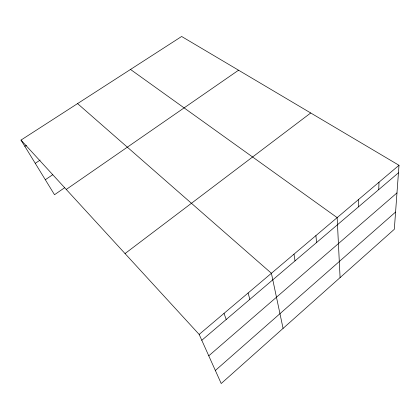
<?xml version="1.0" encoding="UTF-8"?>
<svg xmlns="http://www.w3.org/2000/svg" width="420" height="420" viewBox="0 0 420 420"><rect width="100%" height="100%" fill="white"/><g stroke="black" fill="none" stroke-linecap="round" stroke-linejoin="round"><path stroke-width="0.63" d="M378.735 189.604L379.003 182.212M399 165.291L394.317 229.278L221.209 383.523L199.159 334.415L21 140.081L181.634 36.477L399 165.291L199.159 334.415M215.35 370.477L395.582 212.047M208.772 355.829L396.979 192.906M201.794 340.284L398.449 172.814M125.039 253.565L310.727 112.975M66.255 189.446L238.555 70.208M64.638 187.73L54.511 194.717L21 140.081M45.323 179.734L52.81 174.657M35.259 163.328L40.11 160.104M24.854 146.365L26.486 145.304M130.51 69.452L337.155 217.628L340.084 277.604M77.558 103.598L271.404 273.273L283.075 328.398M224.018 313.373L226.212 319.489M248.089 293.002L249.863 299.344M293.995 254.153L295.019 260.899M315.903 235.609L316.575 242.534M358.397 199.652L358.428 206.897"/></g></svg>
